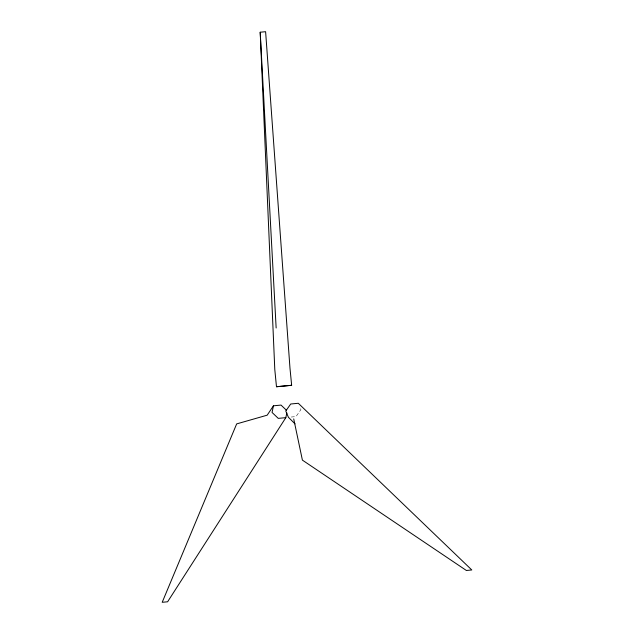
<?xml version="1.0" encoding="UTF-8"?>
<svg xmlns="http://www.w3.org/2000/svg" width="634" height="634" viewBox="0 0 634 634"><rect width="100%" height="100%" fill="white"/><g stroke="black" fill="none" stroke-linecap="round" stroke-linejoin="round"><path stroke-width="0.48" stroke-dasharray="3.17 2.38" d="M291.268 417.029L296.015 416.578L300.944 409.564L299.811 406.869"/><path stroke-width="0.95" d="M286.544 410.341L281.028 405.086L273.444 405.808L272.057 412.449L278.255 418.369L285.839 417.647L286.83 412.9M273.444 405.808L267.191 415.175L236.664 423.9L162.201 602.3L167.614 601.785L285.839 417.647M276.479 386.74L291.648 385.29L289.968 368.045L265.614 31.7L260.202 32.215L274.791 369.495L276.479 386.74L291.648 385.29M295.04 423.869L288.422 417.307L285.776 411.014L290.713 404.001L298.297 403.279L471.799 569.966L466.386 570.481L302.402 460.125L293.716 418.892M260.202 32.215L276.147 328"/></g></svg>
